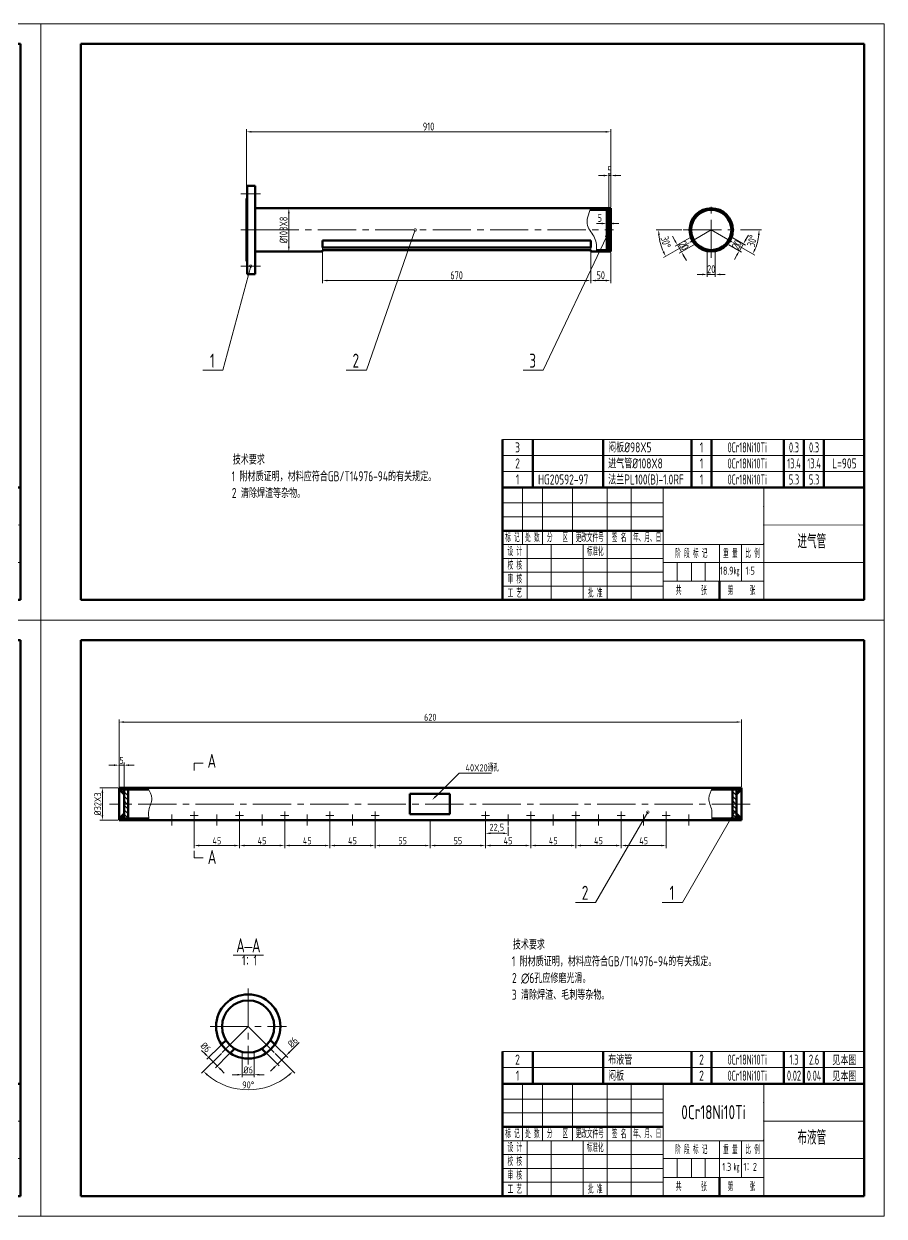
# Model space of a CAD drawing. Header units: millimetres. Extents: x -4783 to 11684, y 6425 to 68023.
# Drawn here: x -2101 to -1673, y 7421 to 8015 of the extents above; entities that cross this region are included whole.
import ezdxf
from ezdxf.enums import TextEntityAlignment as Align

# ---------------------------------------------------------------- set-up
doc = ezdxf.new("R2010")
doc.units = ezdxf.units.MM
doc.linetypes.add('CENTER2', pattern=[28.575, 19.05, -3.175, 3.175, -3.175])
doc.linetypes.add('HIDDEN2', pattern=[4.7625, 3.175, -1.5875])
for name, color, linetype, lineweight in [('中心线', 1, 'CENTER2', 15), ('尺寸线', 3, 'Continuous', 15), ('细实线', 2, 'Continuous', 15), ('虚线', 5, 'HIDDEN2', 15), ('轮廓', 6, 'Continuous', 50), ('轮廓线', 7, 'Continuous', 50)]:
    doc.layers.add(name, color=color, linetype=linetype, lineweight=lineweight)
doc.styles.add('工程字', font='gbenor.shx', dxfattribs={"width": 0.8, "bigfont": 'gbcbig.shx'})
doc.styles.add('文字3.5', font='SimSun.ttf', dxfattribs={"width": 0.5, "height": 3.5})
doc.styles.add('文字4.0', font='SimSun.ttf', dxfattribs={"width": 0.5, "height": 4})

# ---------------------------------------------------------------- blocks, each defined once
blk = doc.blocks.new('A3')
at = {"layer": '细实线'}
for p, q in [((-420, 297), (-420, 0)), ((-420, 297), (0, 297)), ((0, 297), (0, 0)), ((-180.15, 66), (-180.15, 37.6)), ((-170.15, 66), (-170.15, 37.6)), ((-155.23, 37.6), (-155.23, 66)), ((-137.99, 66), (-137.99, 10)), ((-126, 66), (-126, 10)), ((-109.99, 66), (-109.98, 10)), ((-59.99, 66), (-59.98, 10)), ((-190, 58.3), (-109.99, 58.3)), ((-190, 51.4), (-109.99, 51.4)), ((-10, 47.33), (-59.99, 47.32)), ((-190, 37.6), (-59.98, 37.6)), ((-177.82, 37.6), (-177.82, 10)), ((-165.82, 37.6), (-165.82, 10)), ((-149.82, 37.6), (-149.82, 10)), ((-82.07, 37.6), (-82.07, 19.33)), ((-71.07, 37.6), (-71.07, 19.33)), ((-190, 30.7), (-109.98, 30.7)), ((-190, 23.8), (-109.98, 23.8)), ((-59.98, 28.67), (-109.98, 28.66)), ((-103.12, 28.66), (-103.12, 19.33)), ((-96.01, 28.66), (-96.01, 19.33)), ((-89.12, 28.66), (-89.12, 19.33)), ((-10, 28.67), (-59.98, 28.67)), ((-59.98, 19.33), (-109.98, 19.32)), ((-190, 16.9), (-109.98, 16.9)), ((0, 0), (-420, 0))]:
    blk.add_line(p, q, dxfattribs=at)
for p in [(-59.99, 56.67), (-59.99, 47.33), (-10, 47.33), (-59.98, 38), (-59.98, 28.67), (-10, 28.67), (-59.98, 19.33)]:
    blk.add_point(p, dxfattribs=at)
at = {"layer": '轮廓'}
for p, q in [((-190, 66), (-10, 66)), ((-190, 66), (-190, 10)), ((-10, 10), (-10, 66)), ((-190, 44.5), (-109.98, 44.5)), ((-190, 10), (-10, 10))]:
    blk.add_line(p, q, dxfattribs=at)
at = {"layer": '轮廓线'}
for p, q in [((-400, 287), (-400, 10)), ((-400, 287), (-10, 287)), ((-10, 287), (-10, 10)), ((-82.07, 19.33), (-82.07, 10)), ((-10, 10), (-400, 10))]:
    blk.add_line(p, q, dxfattribs=at)
at = {"layer": '细实线', "linetype": 'Continuous', "style": '工程字', "width": 0.8}
for tag, height, p in [('1', 7, (-36.02, 35.64)), ('3', 4, (-78.37, 22.56)), ('4', 4, (-66.7, 22.56)), ('2', 7, (-36.02, 17.15))]:
    blk.add_attdef(tag, text='', height=height, dxfattribs=at).set_placement(p, align=Align.CENTER)
at = {"layer": '轮廓', "char_height": 4, "attachment_point": 5, "style": '文字4.0'}
for s, insert, width in [('标 记', (-185.08, 41.05), 9.8461), ('处 数', (-175.15, 41.05), 10), ('分   区', (-162.69, 41.05), 14.9286), ('更改文件号', (-146.61, 41.05), 17.2367), ('签 名', (-131.99, 41.05), 11.9886), ('年、月、日', (-117.99, 41.05), 16.0167), ('设 计', (-183.91, 34.15), 12.181), ('标准化', (-143.9, 34.15), 11.8301), ('阶 段 标 记', (-96.03, 33.13), 27.9116), ('重 量', (-76.57, 33.13), 11.0002), ('比 例', (-65.53, 33.13), 11.0898), ('校 核', (-183.91, 27.25), 12.181), ('审 核', (-183.91, 20.35), 12.181), ('工 艺', (-183.91, 13.45), 12.181), ('批 准', (-143.9, 13.45), 11.8301), ('共      张', (-96.03, 14.66), 27.9082)]:
    blk.add_mtext(s, dxfattribs=dict(at, insert=insert, width=width))
at = {"layer": '轮廓线', "attachment_point": 5}
for s, insert, char_height, width, style in [('kg', (-73.5, 24), 3.5, 4.8652, '文字3.5'), ('第     张', (-71.02, 14.66), 4, 22.0936, '文字4.0')]:
    blk.add_mtext(s, dxfattribs=dict(at, insert=insert, char_height=char_height, width=width, style=style))
blk = doc.blocks.new('明细表格')
at = {"layer": '细实线'}
for p, q in [((0, 8), (180, 8)), ((180, 0), (0, 0))]:
    blk.add_line(p, q, dxfattribs=at)
at = {"layer": '轮廓'}
for p, q in [((0, 0), (0, 8)), ((15, 0), (15, 8)), ((50, 0), (50, 8)), ((94, 0), (94, 8)), ((104, 0), (104, 8)), ((140, 0), (140, 8)), ((150, 0), (150, 8)), ((160, 0), (160, 8)), ((180, 8), (180, 0))]:
    blk.add_line(p, q, dxfattribs=at)
at = {"layer": '细实线', "color": 2, "style": '工程字'}
for tag, width, p in [('8', 0.8, (7.44, 4)), ('5', 0.8, (99.06, 4)), ('4', 0.6, (121.85, 4)), ('3', 0.7, (145.11, 4)), ('2', 0.7, (155.11, 4)), ('1', 0.8, (170.22, 4))]:
    blk.add_attdef(tag, text='', height=5, dxfattribs=dict(at, width=width)).set_placement(p, align=Align.MIDDLE)
at = {"layer": '细实线', "color": 2, "style": '工程字', "width": 0.8}
for tag, p in [('7', (17.67, 4)), ('6', (52.55, 4))]:
    blk.add_attdef(tag, text='', height=5, dxfattribs=at).set_placement(p, align=Align.MIDDLE_LEFT)
blk = doc.blocks.new('_DotSmall')
at = {"color": 0, "linetype": 'ByBlock', "const_width": 0.5}
blk.add_lwpolyline([(-0.0625, 0, 1), (0.0625, 0, 1)], format="xyb", close=True, dxfattribs=at)

msp = doc.modelspace()

# ---------------------------------------------------------------- linework, layer by layer
at = {"layer": '中心线', "linetype": 'Continuous'}
for p, q in [((-1993.1191, 7930.3733), (-1983.3209, 7930.3733)), ((-1993.1191, 7912.3733), (-1983.3209, 7912.3733)), ((-1993.1191, 7894.3733), (-1983.3209, 7894.3733))]:
    msp.add_line(p, q, dxfattribs=at)
at = {"layer": '中心线'}
for p, q in [((-1758.8706, 7898.4218), (-1758.8706, 7926.3247)), ((-1983.3209, 7912.3733), (-1807.5377, 7912.3733)), ((-1772.8221, 7912.3733), (-1744.9192, 7912.3733)), ((-1758.8706, 7912.3733), (-1769.3842, 7906.3032)), ((-1758.8706, 7912.3733), (-1748.5975, 7906.4421)), ((-1739.4534, 7626.3932), (-2058.537, 7626.3932)), ((-2027.5492, 7615.62), (-2027.5492, 7621.1664)), ((-2016.2992, 7618.7363), (-2016.2992, 7622.7363)), ((-2005.0492, 7615.62), (-2005.0492, 7621.1664)), ((-1993.7992, 7618.7363), (-1993.7992, 7622.7363)), ((-1982.5492, 7615.62), (-1982.5492, 7621.1664)), ((-1971.2992, 7618.7363), (-1971.2992, 7622.7363)), ((-1960.0492, 7615.62), (-1960.0492, 7621.1664)), ((-1948.7992, 7618.7363), (-1948.7992, 7622.7363)), ((-1937.5492, 7615.62), (-1937.5492, 7621.1664)), ((-1926.2992, 7618.7363), (-1926.2992, 7622.7363)), ((-1871.2992, 7618.7363), (-1871.2992, 7622.7363)), ((-1860.0492, 7615.62), (-1860.0492, 7621.1664)), ((-1848.7992, 7618.7363), (-1848.7992, 7622.7363)), ((-1837.5492, 7615.62), (-1837.5492, 7621.1664)), ((-1826.2992, 7618.7363), (-1826.2992, 7622.7363)), ((-1815.0492, 7615.62), (-1815.0492, 7621.1664)), ((-1803.7992, 7618.7363), (-1803.7992, 7622.7363)), ((-1792.5492, 7615.62), (-1792.5492, 7621.1664)), ((-1781.2992, 7618.7363), (-1781.2992, 7622.7363)), ((-1770.0492, 7615.62), (-1770.0492, 7621.1664)), ((-2018.2992, 7620.7363), (-2014.2992, 7620.7363)), ((-1995.7992, 7620.7363), (-1991.7992, 7620.7363)), ((-1973.2992, 7620.7363), (-1969.2992, 7620.7363)), ((-1950.7992, 7620.7363), (-1946.7992, 7620.7363)), ((-1928.2992, 7620.7363), (-1924.2992, 7620.7363)), ((-1873.2992, 7620.7363), (-1869.2992, 7620.7363)), ((-1850.7992, 7620.7363), (-1846.7992, 7620.7363)), ((-1828.2992, 7620.7363), (-1824.2992, 7620.7363)), ((-1805.7992, 7620.7363), (-1801.7992, 7620.7363)), ((-1783.2992, 7620.7363), (-1779.2992, 7620.7363)), ((-1989.4593, 7534.5336), (-1989.4593, 7496.5336)), ((-2008.4593, 7515.5336), (-1970.4593, 7515.5336)), ((-1989.4593, 7515.5336), (-2002.3875, 7502.6054)), ((-1989.4593, 7515.5336), (-1976.5311, 7502.6054))]:
    msp.add_line(p, q, dxfattribs=at)
at = {"layer": '尺寸线'}
for p, q in [((-1990.3539, 7928.5983), (-1990.3539, 7962.5219)), ((-1811.4413, 7961.2719), (-1987.8539, 7961.2719)), ((-1808.9413, 7923.7983), (-1808.9413, 7962.5219)), ((-1812.4413, 7939.4968), (-1814.9413, 7939.4968)), ((-1809.9413, 7922.9983), (-1809.9413, 7940.7468)), ((-1808.9413, 7939.4968), (-1809.9413, 7939.4968)), ((-1808.9413, 7923.7983), (-1808.9413, 7940.7468)), ((-1806.4413, 7939.4968), (-1803.9413, 7939.4968)), ((-1969.846, 7923.1733), (-1970.471, 7923.1733)), ((-1969.221, 7904.0733), (-1969.221, 7920.6733)), ((-1813.4413, 7915.6051), (-1815.9413, 7915.6051)), ((-1809.9413, 7915.6051), (-1810.9413, 7915.6051)), ((-1810.9413, 7915.2681), (-1810.9413, 7914.3551)), ((-1809.9413, 7915.2681), (-1809.9413, 7914.3551)), ((-1807.4413, 7915.6051), (-1804.9413, 7915.6051)), ((-1773.4471, 7912.3733), (-1786.3119, 7912.3733)), ((-1744.2942, 7912.3733), (-1733.8084, 7912.3733)), ((-1952.4881, 7906.4266), (-1952.4881, 7885.9344)), ((-1818.8763, 7906.4266), (-1818.8763, 7885.9344)), ((-1776.9862, 7907.0988), (-1778.2362, 7909.2639)), ((-1769.5998, 7908.4766), (-1776.8187, 7904.3087)), ((-1748.1414, 7908.4766), (-1741.795, 7904.8125)), ((-1741.6275, 7907.6025), (-1740.3775, 7909.7676)), ((-1969.846, 7901.5733), (-1970.471, 7901.5733)), ((-1818.8763, 7900.9483), (-1818.8763, 7885.9344)), ((-1808.9413, 7900.9483), (-1808.9413, 7885.9344)), ((-1769.9255, 7905.9907), (-1782.6354, 7898.6527)), ((-1773.7462, 7901.487), (-1775.7362, 7904.9337)), ((-1767.6098, 7905.0299), (-1774.8288, 7900.862)), ((-1760.8606, 7901.1332), (-1760.8606, 7888.968)), ((-1756.8806, 7901.1332), (-1756.8806, 7888.968)), ((-1750.1314, 7905.0299), (-1743.7849, 7901.3657)), ((-1748.0562, 7906.1296), (-1737.1661, 7899.8422)), ((-1744.8675, 7901.9907), (-1742.8775, 7905.4375)), ((-1772.4962, 7899.3219), (-1771.2462, 7897.1569)), ((-1746.1175, 7899.8257), (-1747.3675, 7897.6606)), ((-1763.3606, 7890.218), (-1765.8606, 7890.218)), ((-1760.8606, 7890.218), (-1756.8806, 7890.218)), ((-1754.3806, 7890.218), (-1751.8806, 7890.218)), ((-1949.9881, 7887.1844), (-1821.3763, 7887.1844)), ((-1816.3763, 7887.1844), (-1811.4413, 7887.1844)), ((-2053.7992, 7635.0182), (-2053.7992, 7668.4787)), ((-2051.2992, 7667.2287), (-1746.2992, 7667.2287)), ((-1743.7992, 7635.0182), (-1743.7992, 7668.4787)), ((-2056.2992, 7645.7477), (-2058.7992, 7645.7477)), ((-2053.7992, 7634.2682), (-2053.7992, 7646.9977)), ((-2053.7992, 7645.7477), (-2051.2992, 7645.7477)), ((-2051.2992, 7634.2682), (-2051.2992, 7646.9977)), ((-2048.7992, 7645.7477), (-2046.2992, 7645.7477)), ((-2011.9435, 7646.7508), (-2016.3073, 7646.7428)), ((-2016.3073, 7646.7428), (-2016.3007, 7643.1599)), ((-2054.4242, 7634.3932), (-2063.3043, 7634.3932)), ((-2062.0543, 7620.8932), (-2062.0543, 7631.8932)), ((-2054.4242, 7618.3932), (-2063.3043, 7618.3932)), ((-2016.2992, 7618.1113), (-2016.2992, 7604.456)), ((-1993.7992, 7618.1113), (-1993.7992, 7604.456)), ((-1993.7992, 7618.1113), (-1993.7992, 7604.456)), ((-1971.2992, 7618.1113), (-1971.2992, 7604.456)), ((-1971.2992, 7618.1113), (-1971.2992, 7604.456)), ((-1948.7992, 7618.1113), (-1948.7992, 7604.456)), ((-1948.7992, 7618.1113), (-1948.7992, 7604.456)), ((-1926.2992, 7618.1113), (-1926.2992, 7604.456)), ((-1926.2992, 7618.1113), (-1926.2992, 7604.456)), ((-1898.7992, 7617.7682), (-1898.7992, 7604.456)), ((-1898.7992, 7617.1432), (-1898.7992, 7604.456)), ((-1871.2992, 7618.1113), (-1871.2992, 7604.456)), ((-1871.2992, 7618.1113), (-1871.2992, 7610.5351)), ((-1871.2992, 7618.1113), (-1871.2992, 7604.456)), ((-1848.7992, 7618.1113), (-1848.7992, 7604.456)), ((-1848.7992, 7618.1113), (-1848.7992, 7604.456)), ((-1826.2992, 7618.1113), (-1826.2992, 7604.456)), ((-1826.2992, 7618.1113), (-1826.2992, 7604.456)), ((-1803.7992, 7618.1113), (-1803.7992, 7604.456)), ((-1803.7992, 7618.1113), (-1803.7992, 7604.456)), ((-1781.2992, 7618.1113), (-1781.2992, 7604.456)), ((-1868.7992, 7611.7851), (-1862.5492, 7611.7851)), ((-1860.0492, 7614.995), (-1860.0492, 7610.5351)), ((-2013.7992, 7605.706), (-1996.2992, 7605.706)), ((-1991.2992, 7605.706), (-1973.7992, 7605.706)), ((-1951.2992, 7605.706), (-1968.7992, 7605.706)), ((-1928.7992, 7605.706), (-1946.2992, 7605.706)), ((-1901.2992, 7605.706), (-1923.7992, 7605.706)), ((-1896.2992, 7605.706), (-1873.7992, 7605.706)), ((-1868.7992, 7605.706), (-1851.2992, 7605.706)), ((-1846.2992, 7605.706), (-1828.7992, 7605.706)), ((-1823.7992, 7605.706), (-1806.2992, 7605.706)), ((-1801.2992, 7605.706), (-1783.7992, 7605.706)), ((-2016.3141, 7599.5484), (-2016.3075, 7603.1313)), ((-2011.9503, 7599.5404), (-2016.3141, 7599.5484)), ((-1997.0156, 7551.0513), (-1981.903, 7551.0513)), ((-1991.2417, 7554.9273), (-1987.5087, 7554.9273)), ((-2010.8771, 7501.8656), (-2012.6449, 7503.6334)), ((-2003.1241, 7506.083), (-2009.9932, 7499.2139)), ((-1975.7944, 7506.083), (-1969.7996, 7500.0882)), ((-1968.9157, 7502.7399), (-1964.0373, 7507.6182)), ((-2002.8294, 7502.1634), (-2012.6561, 7492.3368)), ((-2004.895, 7495.8835), (-2009.1093, 7500.0978)), ((-1998.9098, 7501.8687), (-2005.7789, 7494.9996)), ((-1992.4392, 7499.1885), (-1992.4392, 7490.2756)), ((-1986.4793, 7499.1885), (-1986.4793, 7490.2756)), ((-1980.0087, 7501.8687), (-1974.0139, 7495.8739)), ((-1976.0891, 7502.1634), (-1966.2624, 7492.3368)), ((-1974.8978, 7496.7578), (-1970.6835, 7500.9721)), ((-2003.1273, 7494.1158), (-2001.3595, 7492.348)), ((-1994.9392, 7491.5256), (-1997.4392, 7491.5256)), ((-1992.4392, 7491.5256), (-1986.4793, 7491.5256)), ((-1983.9793, 7491.5256), (-1981.4793, 7491.5256)), ((-1976.6656, 7494.99), (-1978.4333, 7493.2223))]:
    msp.add_line(p, q, dxfattribs=at)
for points in [[(-1906.3078, 7912.3733), (-1930.6113, 7842.4559), (-1940.6113, 7842.4559)], [(-1810.9413, 7909.2645), (-1842.5461, 7842.4559), (-1852.5461, 7842.4559)], [(-1988.22, 7894.3733), (-2002.1312, 7842.4559), (-2012.1312, 7842.4559)], [(-1896.0909, 7630.1995), (-1884.4843, 7641.8061), (-1881.531, 7641.8061), (-1868.3128, 7641.8061)], [(-1790.4682, 7622.3464), (-1816.4516, 7577.3417), (-1826.4516, 7577.3417)], [(-1747.2871, 7622.3464), (-1773.2706, 7577.3417), (-1783.2706, 7577.3417)]]:
    msp.add_lwpolyline(points, dxfattribs=at)
for centre, radius, start, end in [((-1758.8706, 7912.3733), 26.1912, 185.4710609, 204.5289391), ((-1758.8706, 7912.3733), 23.8122, 336.018144, 353.981856), ((-1989.4593, 7515.5336), 31.5553, 229.5405069, 310.4594931)]:
    msp.add_arc(centre, radius, start, end, dxfattribs=at)
for points in [[(-1987.8539, 7961.6886), (-1987.8539, 7960.8552), (-1990.3539, 7961.2719)], [(-1811.4413, 7961.6886), (-1811.4413, 7960.8552), (-1808.9413, 7961.2719)], [(-1812.4413, 7939.9135), (-1812.4413, 7939.0802), (-1809.9413, 7939.4968)], [(-1806.4413, 7939.9135), (-1806.4413, 7939.0802), (-1808.9413, 7939.4968)], [(-1969.6377, 7920.6733), (-1968.8043, 7920.6733), (-1969.221, 7923.1733)], [(-1813.4413, 7916.0218), (-1813.4413, 7915.1884), (-1810.9413, 7915.6051)], [(-1807.4413, 7916.0218), (-1807.4413, 7915.1884), (-1809.9413, 7915.6051)], [(-1785.3587, 7909.8562), (-1784.5263, 7909.896), (-1785.0619, 7912.3733)], [(-1735.6057, 7909.8986), (-1734.7735, 7909.8548), (-1735.0584, 7912.3733)], [(-1776.6254, 7907.3071), (-1777.347, 7906.8905), (-1775.7362, 7904.9337)], [(-1741.9883, 7907.8109), (-1741.2667, 7907.3942), (-1742.8775, 7905.4375)], [(-1969.6377, 7904.0733), (-1968.8043, 7904.0733), (-1969.221, 7901.5733)], [(-1782.3278, 7901.6908), (-1783.0685, 7901.309), (-1781.5529, 7899.2777)], [(-1772.1354, 7899.5303), (-1772.8571, 7899.1136), (-1773.7462, 7901.487)], [(-1746.4783, 7900.034), (-1745.7566, 7899.6173), (-1744.8675, 7901.9907)], [(-1736.7427, 7902.5058), (-1737.4853, 7902.884), (-1738.2486, 7900.4672)], [(-1763.3606, 7890.6346), (-1763.3606, 7889.8013), (-1760.8606, 7890.218)], [(-1754.3806, 7890.6346), (-1754.3806, 7889.8013), (-1756.8806, 7890.218)], [(-1949.9881, 7887.6011), (-1949.9881, 7886.7677), (-1952.4881, 7887.1844)], [(-1821.3763, 7887.6011), (-1821.3763, 7886.7677), (-1818.8763, 7887.1844)], [(-1816.3763, 7887.6011), (-1816.3763, 7886.7677), (-1818.8763, 7887.1844)], [(-1811.4413, 7887.6011), (-1811.4413, 7886.7677), (-1808.9413, 7887.1844)], [(-2051.2992, 7667.6453), (-2051.2992, 7666.812), (-2053.7992, 7667.2287)], [(-1746.2992, 7667.6453), (-1746.2992, 7666.812), (-1743.7992, 7667.2287)], [(-2056.2992, 7646.1643), (-2056.2992, 7645.331), (-2053.7992, 7645.7477)], [(-2048.7992, 7646.1643), (-2048.7992, 7645.331), (-2051.2992, 7645.7477)], [(-2062.471, 7631.8932), (-2061.6376, 7631.8932), (-2062.0543, 7634.3932)], [(-1895.7963, 7629.9049), (-1897.8587, 7628.4318), (-1896.3856, 7630.4942)], [(-2062.471, 7620.8932), (-2061.6376, 7620.8932), (-2062.0543, 7618.3932)], [(-1868.7992, 7612.2017), (-1868.7992, 7611.3684), (-1871.2992, 7611.7851)], [(-1862.5492, 7612.2017), (-1862.5492, 7611.3684), (-1860.0492, 7611.7851)], [(-2013.7992, 7606.1226), (-2013.7992, 7605.2893), (-2016.2992, 7605.706)], [(-1996.2992, 7606.1226), (-1996.2992, 7605.2893), (-1993.7992, 7605.706)], [(-1991.2992, 7606.1226), (-1991.2992, 7605.2893), (-1993.7992, 7605.706)], [(-1973.7992, 7606.1226), (-1973.7992, 7605.2893), (-1971.2992, 7605.706)], [(-1968.7992, 7606.1226), (-1968.7992, 7605.2893), (-1971.2992, 7605.706)], [(-1951.2992, 7606.1226), (-1951.2992, 7605.2893), (-1948.7992, 7605.706)], [(-1946.2992, 7606.1226), (-1946.2992, 7605.2893), (-1948.7992, 7605.706)], [(-1928.7992, 7606.1226), (-1928.7992, 7605.2893), (-1926.2992, 7605.706)], [(-1923.7992, 7606.1226), (-1923.7992, 7605.2893), (-1926.2992, 7605.706)], [(-1901.2992, 7606.1226), (-1901.2992, 7605.2893), (-1898.7992, 7605.706)], [(-1896.2992, 7606.1226), (-1896.2992, 7605.2893), (-1898.7992, 7605.706)], [(-1873.7992, 7606.1226), (-1873.7992, 7605.2893), (-1871.2992, 7605.706)], [(-1868.7992, 7606.1226), (-1868.7992, 7605.2893), (-1871.2992, 7605.706)], [(-1851.2992, 7606.1226), (-1851.2992, 7605.2893), (-1848.7992, 7605.706)], [(-1846.2992, 7606.1226), (-1846.2992, 7605.2893), (-1848.7992, 7605.706)], [(-1828.7992, 7606.1226), (-1828.7992, 7605.2893), (-1826.2992, 7605.706)], [(-1823.7992, 7606.1226), (-1823.7992, 7605.2893), (-1826.2992, 7605.706)], [(-1806.2992, 7606.1226), (-1806.2992, 7605.2893), (-1803.7992, 7605.706)], [(-1801.2992, 7606.1226), (-1801.2992, 7605.2893), (-1803.7992, 7605.706)], [(-1783.7992, 7606.1226), (-1783.7992, 7605.2893), (-1781.2992, 7605.706)], [(-1969.2103, 7503.0345), (-1968.6211, 7502.4452), (-1970.6835, 7500.9721)], [(-2010.5825, 7502.1602), (-2011.1717, 7501.571), (-2009.1093, 7500.0978)], [(-1976.9602, 7495.2846), (-1976.3709, 7494.6954), (-1974.8978, 7496.7578)], [(-2010.2185, 7491.2182), (-2009.6531, 7491.8303), (-2011.7722, 7493.2206)], [(-2002.8326, 7494.4104), (-2003.4219, 7493.8211), (-2004.895, 7495.8835)], [(-1994.9392, 7491.9423), (-1994.9392, 7491.1089), (-1992.4392, 7491.5256)], [(-1983.9793, 7491.9423), (-1983.9793, 7491.1089), (-1986.4793, 7491.5256)], [(-1969.2655, 7491.8303), (-1968.7, 7491.2182), (-1967.1463, 7493.2206)]]:
    msp.add_solid(points, dxfattribs=at)
at = {"layer": '细实线'}
for p, q in [((-1809.2695, 7922.3733), (-1809.9413, 7921.7015)), ((-1809.7185, 7922.3733), (-1809.9413, 7922.1505)), ((-1809.9413, 7922.0918), (-1809.6381, 7921.7886)), ((-1809.9413, 7921.6428), (-1809.8822, 7921.5837)), ((-1809.7737, 7922.3733), (-1809.3939, 7921.9935)), ((-1809.3247, 7922.3733), (-1809.1498, 7922.1983)), ((-1809.9413, 7903.1038), (-1809.8822, 7903.1628)), ((-1809.2695, 7902.3733), (-1809.9413, 7903.045)), ((-1809.9413, 7902.6547), (-1809.6381, 7902.958)), ((-1809.7185, 7902.3733), (-1809.9413, 7902.596)), ((-1809.7737, 7902.3733), (-1809.3939, 7902.7531)), ((-1809.3247, 7902.3733), (-1809.1498, 7902.5482)), ((-2053.7992, 7633.652), (-2053.0581, 7634.3932)), ((-2053.3779, 7633.2218), (-2052.9565, 7633.6432)), ((-2051.2992, 7631.881), (-2053.0614, 7633.6432)), ((-2052.8166, 7632.6606), (-2051.834, 7633.6432)), ((-2052.2554, 7632.0993), (-2051.2992, 7633.0554)), ((-2051.2992, 7633.0036), (-2051.9389, 7633.6432)), ((-2051.563, 7633.6432), (-2050.813, 7634.3932)), ((-2049.2992, 7632.7735), (-2050.169, 7633.6432)), ((-2049.318, 7633.6432), (-2048.568, 7634.3932)), ((-2047.0729, 7633.6432), (-2046.3229, 7634.3932)), ((-2044.8278, 7633.6432), (-2044.0778, 7634.3932)), ((-2042.5828, 7633.6432), (-2041.8328, 7634.3932)), ((-2040.3377, 7633.6432), (-2039.5877, 7634.3932)), ((-1757.4596, 7633.6432), (-1756.7096, 7634.3932)), ((-1755.2146, 7633.6432), (-1754.4646, 7634.3932)), ((-1752.9695, 7633.6432), (-1752.2195, 7634.3932)), ((-1750.7245, 7633.6432), (-1749.9745, 7634.3932)), ((-1748.4794, 7633.6432), (-1747.7294, 7634.3932)), ((-1746.2992, 7632.8571), (-1747.0853, 7633.6432)), ((-1746.2992, 7633.0036), (-1745.6596, 7633.6432)), ((-1746.2992, 7631.881), (-1744.5371, 7633.6432)), ((-1745.3431, 7632.0993), (-1746.2992, 7633.0554)), ((-1746.2343, 7633.6432), (-1745.4843, 7634.3932)), ((-1744.7819, 7632.6606), (-1745.7645, 7633.6432)), ((-1744.2206, 7633.2218), (-1744.6419, 7633.6432)), ((-1743.9893, 7633.6432), (-1743.7992, 7633.8332)), ((-2051.6941, 7631.538), (-2051.2992, 7631.9329)), ((-2049.2992, 7630.5284), (-2051.2992, 7632.5284)), ((-2049.2992, 7628.2834), (-2051.2992, 7630.2834)), ((-2049.6541, 7626.3932), (-2051.2992, 7628.0383)), ((-1746.2992, 7630.6121), (-1748.2992, 7632.6121)), ((-1746.2992, 7628.367), (-1748.2992, 7630.367)), ((-1746.5705, 7626.3932), (-1748.2992, 7628.1219)), ((-1745.9044, 7631.538), (-1746.2992, 7631.9329)), ((-2051.2992, 7620.6557), (-2051.793, 7621.1495)), ((-2049.2992, 7623.7932), (-2051.2992, 7625.7932)), ((-2049.2992, 7621.5482), (-2051.2992, 7623.5482)), ((-2049.2992, 7619.3031), (-2051.2992, 7621.3031)), ((-2049.2992, 7626.0383), (-2049.6541, 7626.3932)), ((-1746.2992, 7623.8769), (-1748.2992, 7625.8769)), ((-1746.2992, 7621.6318), (-1748.2992, 7623.6318)), ((-1746.2992, 7619.3867), (-1748.2992, 7621.3867)), ((-1746.2992, 7626.1219), (-1746.5705, 7626.3932)), ((-1746.2992, 7620.6557), (-1745.8055, 7621.1495)), ((-2053.1543, 7619.1432), (-2053.4768, 7619.4657)), ((-2053.3426, 7618.3932), (-2052.5926, 7619.1432)), ((-2052.0318, 7619.1432), (-2052.9155, 7620.0269)), ((-2052.8636, 7619.1432), (-2051.2992, 7620.7076)), ((-2051.2992, 7619.5332), (-2052.3542, 7620.5882)), ((-2051.7411, 7619.1432), (-2051.2992, 7619.585)), ((-2051.0976, 7618.3932), (-2050.3476, 7619.1432)), ((-2048.8525, 7618.3932), (-2048.1025, 7619.1432)), ((-2046.6075, 7618.3932), (-2045.8575, 7619.1432)), ((-2044.3624, 7618.3932), (-2043.6124, 7619.1432)), ((-2042.1173, 7618.3932), (-2041.3673, 7619.1432)), ((-2039.8723, 7618.3932), (-2039.1223, 7619.1432)), ((-1758.613, 7619.0194), (-1758.4893, 7619.1432)), ((-1756.9942, 7618.3932), (-1756.2442, 7619.1432)), ((-1754.7491, 7618.3932), (-1753.9991, 7619.1432)), ((-1752.5041, 7618.3932), (-1751.7541, 7619.1432)), ((-1750.259, 7618.3932), (-1749.509, 7619.1432)), ((-1748.0139, 7618.3932), (-1747.2639, 7619.1432)), ((-1744.7349, 7619.1432), (-1746.2992, 7620.7076)), ((-1746.2992, 7619.5332), (-1745.2442, 7620.5882)), ((-1745.8574, 7619.1432), (-1746.2992, 7619.585)), ((-1745.7689, 7618.3932), (-1745.0189, 7619.1432)), ((-1745.5667, 7619.1432), (-1744.683, 7620.0269)), ((-1744.4442, 7619.1432), (-1744.1217, 7619.4657))]:
    msp.add_line(p, q, dxfattribs=at)
at = {"layer": '细实线', "end_tangent": (0, -1)}
for points, start_tangent in [([(-1818.9479, 7923.1733), (-1820.4685, 7914.5496), (-1816.9324, 7908.4249), (-1815.9779, 7901.5733)], (-0.34202014, -0.93969262)), ([(-2039.4819, 7634.3932), (-2037.4619, 7629.1735), (-2038.9738, 7623.2773), (-2038.9738, 7618.3932)], (0.53363106, -0.84571738)), ([(-1758.1166, 7634.3932), (-1760.1366, 7629.1735), (-1758.6247, 7623.2773), (-1758.6247, 7618.3932)], (-0.53363106, -0.84571738))]:
    msp.add_spline(points, degree=3, dxfattribs=dict(at, start_tangent=start_tangent))
at = {"layer": '虚线', "ltscale": 0.1}
for p, q in [((-1992.4392, 7502.8797), (-1992.4392, 7499.8135)), ((-1986.4793, 7502.8797), (-1986.4793, 7499.8135))]:
    msp.add_line(p, q, dxfattribs=at)
at = {"layer": '轮廓线', "linetype": 'Continuous'}
for p, q in [((-1989.9539, 7890.3733), (-1989.9539, 7934.3733)), ((-1989.9539, 7934.3733), (-1985.9539, 7934.3733)), ((-1985.9539, 7934.3733), (-1985.9539, 7890.3733)), ((-1990.3539, 7896.7733), (-1990.3539, 7927.9733)), ((-1990.3539, 7927.9733), (-1989.9539, 7927.9733)), ((-1990.3539, 7896.7733), (-1989.9539, 7896.7733)), ((-1985.9539, 7890.3733), (-1989.9539, 7890.3733))]:
    msp.add_line(p, q, dxfattribs=at)
at = {"layer": '轮廓线'}
for p, q in [((-1985.9539, 7923.1733), (-1815.6119, 7923.1733)), ((-1819.2406, 7922.3733), (-1808.9413, 7922.3733)), ((-1815.6119, 7923.1733), (-1808.9413, 7923.1733)), ((-1810.9413, 7922.3733), (-1810.9413, 7902.3733)), ((-1809.9413, 7922.3733), (-1809.9413, 7902.3733)), ((-1808.9413, 7922.3733), (-1809.9413, 7921.5342)), ((-1808.9413, 7923.1733), (-1808.9413, 7901.5733)), ((-1818.8763, 7907.0516), (-1952.4881, 7907.0516)), ((-1952.4881, 7907.0516), (-1952.4881, 7903.6895)), ((-1818.8763, 7903.6895), (-1818.8763, 7907.0516)), ((-1768.3526, 7909.1966), (-1769.0585, 7908.7891)), ((-1749.3886, 7909.1966), (-1748.6827, 7908.7891)), ((-1952.4881, 7901.5733), (-1985.9539, 7901.5733)), ((-1952.4881, 7903.6895), (-1818.8763, 7903.6895)), ((-1818.8763, 7902.2912), (-1952.4881, 7902.2912)), ((-1952.4881, 7902.2912), (-1952.4881, 7901.5733)), ((-1818.8763, 7901.5733), (-1818.8763, 7902.2912)), ((-1808.9413, 7901.5733), (-1818.8763, 7901.5733)), ((-1808.9413, 7902.3733), (-1815.9796, 7902.3733)), ((-1808.9413, 7902.3733), (-1809.9413, 7903.2124)), ((-1766.3627, 7905.7499), (-1767.0686, 7905.3424)), ((-1760.8606, 7902.5733), (-1760.8606, 7901.7582)), ((-1756.8806, 7902.5733), (-1756.8806, 7901.7582)), ((-1751.3786, 7905.7499), (-1750.6727, 7905.3424)), ((-1743.7992, 7634.3932), (-2053.7992, 7634.3932)), ((-2053.7992, 7634.3932), (-2053.7992, 7618.3932)), ((-2039.022, 7633.6432), (-2053.7992, 7633.6432)), ((-2053.7992, 7633.6432), (-2051.2992, 7631.1432)), ((-2051.2992, 7633.6432), (-2051.2992, 7619.1432)), ((-2049.2992, 7633.6432), (-2049.2992, 7619.1432)), ((-1758.5765, 7633.6432), (-1743.7992, 7633.6432)), ((-1748.2992, 7633.6432), (-1748.2992, 7619.1432)), ((-1746.2992, 7633.6432), (-1746.2992, 7619.1432)), ((-1743.7992, 7633.6432), (-1746.2992, 7631.1432)), ((-1743.7992, 7634.3932), (-1743.7992, 7618.3932)), ((-1888.9952, 7631.3932), (-1908.9952, 7631.3932)), ((-1908.9952, 7631.3932), (-1908.9952, 7621.3932)), ((-1888.9952, 7621.3932), (-1888.9952, 7631.3932)), ((-2053.7992, 7619.1432), (-2051.2992, 7621.6432)), ((-1908.9952, 7621.3932), (-1888.9952, 7621.3932)), ((-1743.7992, 7619.1432), (-1746.2992, 7621.6432)), ((-2053.7992, 7619.1432), (-2038.99, 7619.1432)), ((-2053.7992, 7618.3932), (-1743.7992, 7618.3932)), ((-1743.7992, 7619.1432), (-1758.6085, 7619.1432)), ((-2000.5141, 7508.6931), (-2002.6822, 7506.525)), ((-1978.4045, 7508.6931), (-1976.2364, 7506.525)), ((-1996.2997, 7504.4788), (-1998.4679, 7502.3107)), ((-1982.6188, 7504.4788), (-1980.4507, 7502.3107))]:
    msp.add_line(p, q, dxfattribs=at)
for centre, radius in [((-1758.8706, 7912.3733), 10.8), ((-1758.8706, 7912.3733), 10), ((-1989.4593, 7515.5336), 16), ((-1989.4593, 7515.5336), 13)]:
    msp.add_circle(centre, radius, dxfattribs=at)

# ---------------------------------------------------------------- block references
at = {"layer": '尺寸线'}
for name, p, values in [('A3', (-2092.7792, 7718.0615), {'1': '塔釜筒体', '3': '203', '4': '1:15'}), ('明细表格', (-1862.7792, 7800.0615), {'8': '3', '6': '闷板%%C98X5', '5': '1', '4': '0Cr18Ni10Ti', '3': '0.3', '2': '0.3'}), ('明细表格', (-1862.7792, 7792.0615), {'8': '2', '6': '进气管%%C108X8', '5': '1', '4': '0Cr18Ni10Ti', '3': '13.4', '2': '13.4', '1': 'L=905'}), ('明细表格', (-1862.7792, 7784.0615), {'8': '1', '7': 'HG20592-97', '6': '法兰PL100(B)-1.0RF', '5': '1', '4': '0Cr18Ni10Ti', '3': '5.3', '2': '5.3'}), ('A3', (-2092.7792, 7421.0615), {'1': '下塔筒体', '3': '725', '4': '1:15'}), ('明细表格', (-1862.7792, 7495.0615), {'8': '2', '6': '布液管', '5': '2', '4': '0Cr18Ni10Ti', '3': '1.3', '2': '2.6', '1': '见本图'}), ('明细表格', (-1862.7792, 7487.0615), {'8': '1', '6': '闷板', '5': '2', '4': '0Cr18Ni10Ti', '3': '0.02', '2': '0.04', '1': '见本图'})]:
    msp.add_blockref(name, p, dxfattribs=at).add_auto_attribs(values)
at = {"layer": '尺寸线', "xscale": 2.5, "yscale": 2.5, "zscale": 2.5}
for p, rotation in [((-1906.3078, 7912.3733), 70.83236803832803), ((-1810.9413, 7909.2645), 64.68275140533721), ((-1988.22, 7894.3733), 74.99999999999999), ((-1790.4682, 7622.3464), 59.99999999999983), ((-1747.2871, 7622.3464), 59.99999999999983)]:
    msp.add_blockref('_DotSmall', p, dxfattribs=dict(at, rotation=rotation))
at = {"layer": '轮廓线'}
for p, values in [((-1672.7792, 7718.0615), {'1': '进气管', '3': '18.9', '4': '1:5'}), ((-1672.7792, 7421.0615), {'1': '布液管', '3': '1.3', '4': '1：2'})]:
    msp.add_blockref('A3', p, dxfattribs=at).add_auto_attribs(values)

# ---------------------------------------------------------------- texts
at = {"layer": '尺寸线', "style": '工程字', "width": 0.8}
for s, height, p in [('1', 7, (-2008.4832, 7843.7706)), ('2', 7, (-1937.5108, 7843.7706)), ('3', 7, (-1849.4614, 7843.7706)), ('技术要求', 5, (-1997.1712, 7795.5089)), ('1 附材质证明，材料应符合GB/T14976-94的有关规定。', 5, (-1997.6712, 7787.1755)), ('2 清除焊渣等杂物。', 5, (-1997.5866, 7778.8422)), ('A', 7, (-2009.7111, 7644.3885)), ('40X20通孔', 3.5, (-1881.256, 7642.6627)), ('A', 7, (-2009.6033, 7596.5196)), ('2', 7, (-1823.3512, 7578.6564)), ('1', 7, (-1779.6225, 7578.6564)), ('A', 7, (-1995.4173, 7552.4517)), ('A', 7, (-1987.5972, 7552.4517)), ('技术要求', 5, (-1857.6689, 7553.8838)), ('1：1', 5, (-1992.5064, 7545.9621)), ('1 附材质证明，材料应符合GB/T14976-94的有关规定。', 5, (-1858.1689, 7545.5504)), ('2 ∅6孔应修磨光滑。', 5, (-1858.0843, 7537.2171)), ('3 清除焊渣、毛刺等杂物。', 5, (-1858.1689, 7528.8838))]:
    msp.add_text(s, height=height, dxfattribs=at).set_placement(p)
at = {"layer": '尺寸线', "attachment_point": 5, "style": '工程字'}
for s, insert, char_height in [('910', (-1899.6476, 7963.8969), 4), ('5', (-1809.4413, 7942.1218), 4), ('5', (-1814.378, 7918.3999), 4), ('20', (-1758.8706, 7892.843), 4), ('670 ', (-1885.6822, 7889.8094), 4), ('50', (-1813.9088, 7889.8094), 4), ('620', (-1898.7992, 7669.6037), 3.5), ('5', (-2052.5492, 7648.1227), 3.5), ('22,5', (-1865.6742, 7614.3788), 3.5), ('45', (-2005.0492, 7608.081), 3.5), ('45', (-1982.5492, 7608.081), 3.5), ('45', (-1960.0492, 7608.081), 3.5), ('45', (-1937.5492, 7608.081), 3.5), ('55', (-1912.5492, 7608.081), 3.5), ('55', (-1885.0492, 7608.081), 3.5), ('45', (-1860.0492, 7608.081), 3.5), ('45', (-1837.5492, 7608.081), 3.5), ('45', (-1815.0492, 7608.081), 3.5), ('45', (-1792.5492, 7608.081), 3.5), ('%%C6', (-1989.4593, 7493.9006), 3.5), ('90°', (-1989.4593, 7486.4491), 3.5)]:
    msp.add_mtext(s, dxfattribs=dict(at, insert=insert, char_height=char_height))
for s, insert, char_height, rotation in [('%%C108X8', (-1971.846, 7912.3733), 4, 90), ('30°', (-1781.5273, 7906.3024), 4, 285), ('20', (-1772.4679, 7904.5229), 4, 300), ('20', (-1746.1458, 7905.0266), 4, 60), ('30°', (-1738.5119, 7906.9182), 4, 75), ('%%C32X3', (-2064.4293, 7626.3932), 3.5, 90), ('%%C6', (-1967.272, 7507.7423), 3.5, 45), ('%%C6', (-2010.5984, 7505.1796), 3.5, 315)]:
    msp.add_mtext(s, dxfattribs=dict(at, insert=insert, char_height=char_height, rotation=rotation))
at = {"layer": '尺寸线', "insert": (-1757.7651, 7472.8615), "char_height": 7, "width": 49.994676, "attachment_point": 5, "style": '工程字'}
msp.add_mtext('0Cr18Ni10Ti', dxfattribs=at)

doc.saveas('drawing.dxf')
